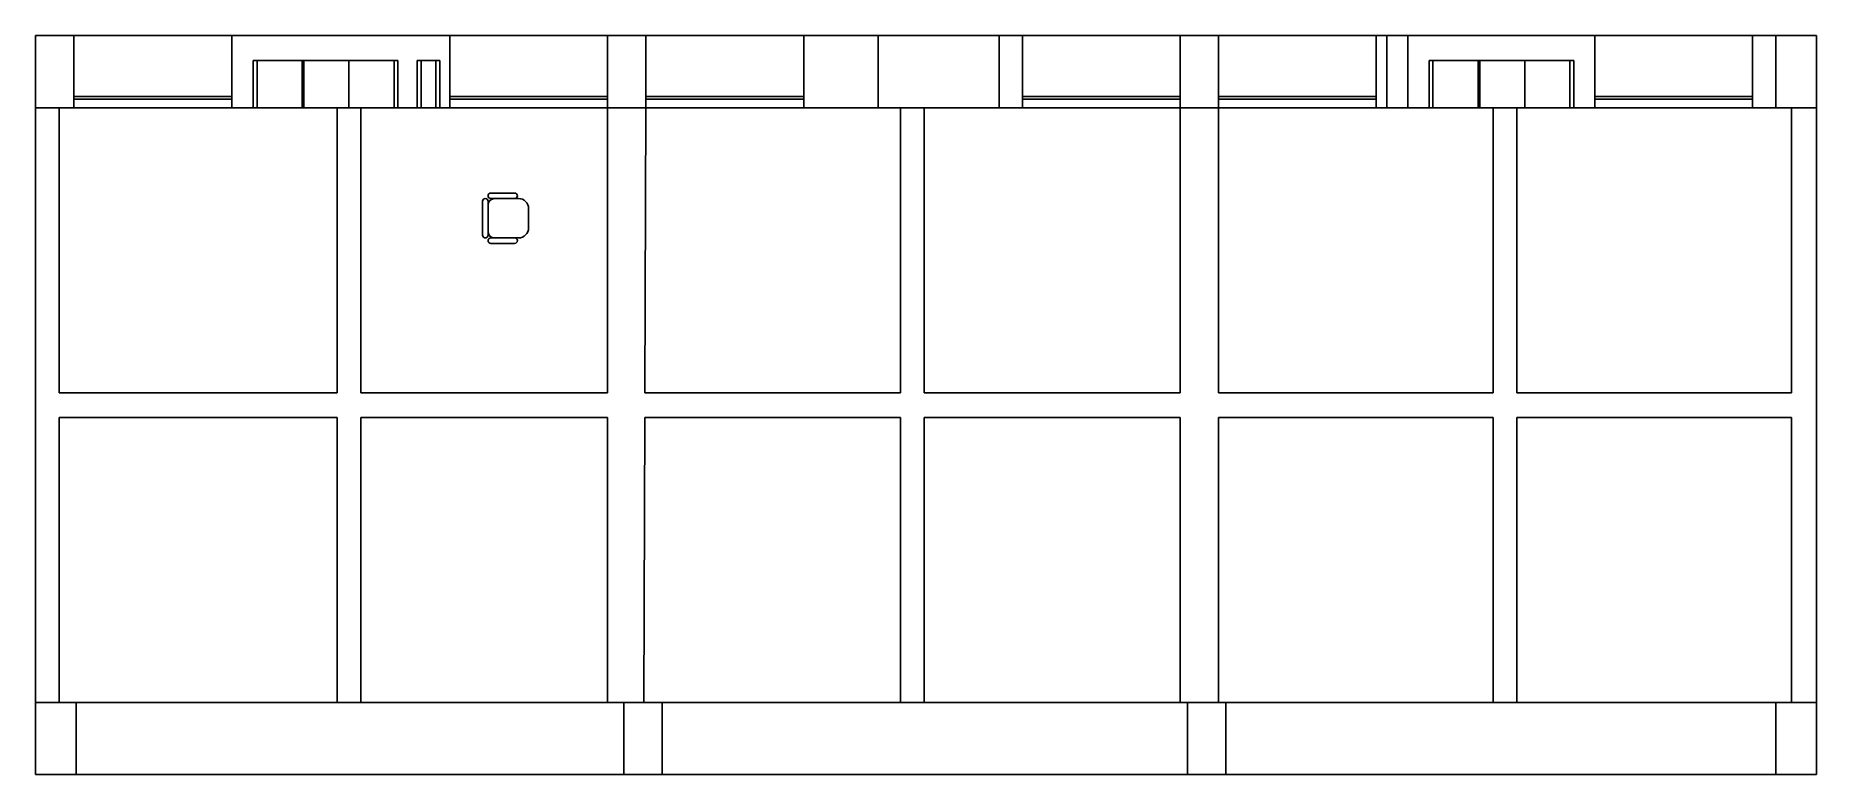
# Model space of a CAD drawing. Header units: inches. Extents: x 5367 to 11226, y 4634 to 9922.
# Drawn here: x 5367 to 6157, y 4634 to 4962 of the extents above; entities outside this region: 2.
import ezdxf

# ---------------------------------------------------------------- set-up
doc = ezdxf.new("R2010")
doc.units = ezdxf.units.IN
for name, color, linetype in [('beam', 230, 'Continuous'), ('concrete pillar', 50, 'Continuous'), ('furniture', 120, 'Continuous'), ('new block', 10, 'Continuous')]:
    doc.layers.add(name, color=color, linetype=linetype)

msp = doc.modelspace()

# ---------------------------------------------------------------- linework, layer by layer
at = {"layer": 'beam'}
for p, q in [((5501.16, 4930.42), (5501.16, 4803.82)), ((5511.66, 4930.42), (5511.66, 4803.82)), ((5511.66, 4930.42), (5511.66, 4907.38)), ((5621.16, 4930.42), (5621.16, 4803.82)), ((5638.16, 4930.42), (5637.68, 4803.82)), ((5751.16, 4930.42), (5751.16, 4803.82)), ((5761.66, 4930.42), (5761.66, 4803.82)), ((5875.16, 4930.42), (5875.16, 4803.82)), ((5892.16, 4930.42), (5892.16, 4803.82)), ((6014.03, 4930.42), (6014.03, 4803.82)), ((6024.53, 4930.42), (6024.53, 4803.82)), ((5501.16, 4803.82), (5377.91, 4803.82)), ((5501.16, 4803.82), (5494.41, 4803.82)), ((5501.16, 4803.82), (5495.39, 4803.82)), ((5621.16, 4803.82), (5511.66, 4803.82)), ((5621.16, 4803.82), (5511.66, 4803.82)), ((5621.16, 4803.82), (5511.66, 4803.82)), ((5751.16, 4803.82), (5637.68, 4803.82)), ((5751.16, 4803.82), (5637.68, 4803.82)), ((5751.16, 4803.82), (5637.68, 4803.82)), ((5751.16, 4803.82), (5637.68, 4803.82)), ((5875.16, 4803.82), (5761.66, 4803.82)), ((5875.16, 4803.82), (5761.66, 4803.82)), ((5875.16, 4803.82), (5761.66, 4803.82)), ((5875.16, 4803.82), (5761.66, 4803.82)), ((6014.03, 4803.82), (5892.16, 4803.82)), ((6014.03, 4803.82), (5892.16, 4803.82)), ((6014.03, 4803.82), (5892.16, 4803.82)), ((6014.03, 4803.82), (5892.16, 4803.82)), ((6146.41, 4803.82), (6024.53, 4803.82)), ((6146.41, 4803.82), (6024.53, 4803.82)), ((6146.41, 4803.82), (6024.53, 4803.82)), ((6146.41, 4803.82), (6024.53, 4803.82)), ((5501.16, 4792.82), (5377.91, 4792.82)), ((5501.16, 4792.82), (5501.16, 4666.42)), ((5511.66, 4792.82), (5511.66, 4666.42)), ((5621.16, 4792.82), (5511.66, 4792.82)), ((5621.16, 4792.82), (5621.16, 4666.42)), ((5637.63, 4792.82), (5637.16, 4666.42)), ((5751.16, 4792.82), (5637.63, 4792.82)), ((5751.16, 4792.82), (5751.16, 4666.42)), ((5761.66, 4792.82), (5761.66, 4666.42)), ((5875.16, 4792.82), (5761.66, 4792.82)), ((5875.16, 4792.82), (5875.16, 4666.42)), ((5892.16, 4792.82), (5892.16, 4666.42)), ((6014.03, 4792.82), (5892.16, 4792.82)), ((6014.03, 4792.82), (6014.03, 4666.42)), ((6146.41, 4792.82), (6024.53, 4792.82)), ((6024.53, 4792.82), (6024.53, 4666.42))]:
    msp.add_line(p, q, dxfattribs=at)
at = {"layer": 'concrete pillar'}
for p, q in [((5384.41, 4962.42), (5367.41, 4962.42)), ((5367.41, 4962.42), (5367.41, 4930.42)), ((5385.41, 4962.42), (5367.41, 4962.42)), ((5367.41, 4962.42), (5367.41, 4930.42)), ((5384.41, 4930.42), (5384.41, 4962.42)), ((5385.41, 4962.42), (6139.41, 4962.42)), ((5454.41, 4930.42), (5454.41, 4962.42)), ((5551.16, 4930.42), (5551.16, 4962.42)), ((5621.16, 4962.42), (5621.16, 4930.42)), ((5621.16, 4930.42), (5621.16, 4962.42)), ((5646.41, 4962.42), (5628.41, 4962.42)), ((5628.41, 4962.42), (5645.41, 4962.42)), ((5628.41, 4962.42), (5645.41, 4962.42)), ((5638.16, 4930.42), (5638.16, 4962.42)), ((5708.16, 4930.42), (5708.16, 4962.42)), ((5741.16, 4930.42), (5741.16, 4962.42)), ((5794.91, 4930.42), (5794.91, 4962.42)), ((5805.16, 4930.42), (5805.16, 4962.42)), ((5875.16, 4962.42), (5875.16, 4930.42)), ((5875.16, 4930.42), (5875.16, 4962.42)), ((5896.41, 4962.42), (5878.41, 4962.42)), ((5892.16, 4930.42), (5892.16, 4962.42)), ((5962.16, 4930.42), (5962.16, 4962.42)), ((5966.91, 4930.42), (5966.91, 4962.42)), ((5976.16, 4930.42), (5976.16, 4962.42)), ((6059.06, 4930.42), (6059.06, 4962.42)), ((6129.06, 4930.42), (6129.06, 4962.42)), ((6157.41, 4962.42), (6139.41, 4962.42)), ((6139.41, 4962.42), (6139.41, 4930.42)), ((6157.41, 4930.42), (6157.41, 4962.42)), ((10037.16, 4930.42), (10037.16, 4962.42)), ((5463.91, 4930.42), (5463.91, 4951.42)), ((5463.91, 4951.42), (5528.16, 4951.42)), ((5465.66, 4930.42), (5465.66, 4951.42)), ((5485.66, 4930.42), (5485.66, 4951.42)), ((5486.41, 4930.42), (5486.41, 4951.42)), ((5506.41, 4930.42), (5506.41, 4951.42)), ((5526.41, 4930.42), (5526.41, 4951.42)), ((5528.16, 4930.42), (5528.16, 4951.42)), ((5536.66, 4930.42), (5536.66, 4951.42)), ((5536.66, 4951.42), (5546.66, 4951.42)), ((5538.41, 4930.42), (5538.41, 4951.42)), ((5544.91, 4930.42), (5544.91, 4951.42)), ((5546.66, 4930.42), (5546.66, 4951.42)), ((5985.56, 4930.42), (5985.56, 4951.42)), ((5985.56, 4951.42), (6049.81, 4951.42)), ((5987.31, 4930.42), (5987.31, 4951.42)), ((6007.31, 4930.42), (6007.31, 4951.42)), ((6008.06, 4930.42), (6008.06, 4951.42)), ((6028.06, 4930.42), (6028.06, 4951.42)), ((6048.06, 4930.42), (6048.06, 4951.42)), ((6049.81, 4930.42), (6049.81, 4951.42)), ((5367.41, 4930.42), (5384.41, 4930.42)), ((5367.41, 4930.42), (5384.41, 4930.42)), ((5384.41, 4935.42), (5454.41, 4935.42)), ((5384.41, 4934.17), (5454.41, 4934.17)), ((5551.16, 4935.42), (5621.16, 4935.42)), ((5551.16, 4934.17), (5621.16, 4934.17)), ((5621.16, 4930.42), (5638.16, 4930.42)), ((5638.16, 4935.42), (5708.16, 4935.42)), ((5638.16, 4934.17), (5708.16, 4934.17)), ((5805.16, 4935.42), (5875.16, 4935.42)), ((5805.16, 4934.17), (5875.16, 4934.17)), ((5875.16, 4930.42), (5892.16, 4930.42)), ((5892.16, 4935.42), (5962.16, 4935.42)), ((5892.16, 4934.17), (5962.16, 4934.17)), ((6059.06, 4935.42), (6129.06, 4935.42)), ((6059.06, 4934.17), (6129.06, 4934.17)), ((6139.41, 4930.42), (6157.41, 4930.42)), ((5385.41, 4666.42), (5367.41, 4666.42)), ((5367.41, 4666.42), (5367.41, 4634.42)), ((5385.41, 4634.42), (5385.41, 4666.42)), ((5645.41, 4666.42), (5628.41, 4666.42)), ((5628.41, 4666.42), (5628.41, 4634.42)), ((5645.41, 4634.42), (5645.41, 4666.42)), ((5878.41, 4666.42), (5895.41, 4666.42)), ((5878.41, 4634.42), (5878.41, 4666.42)), ((5895.41, 4666.42), (5895.41, 4634.42)), ((6157.41, 4666.42), (6139.41, 4666.42)), ((6139.41, 4666.42), (6139.41, 4634.42)), ((6157.41, 4634.42), (6157.41, 4666.42)), ((5367.41, 4634.42), (5385.41, 4634.42)), ((5385.41, 4634.42), (6139.41, 4634.42)), ((5628.41, 4634.42), (5645.41, 4634.42)), ((5896.41, 4634.42), (5878.41, 4634.42)), ((6139.41, 4634.42), (6157.41, 4634.42))]:
    msp.add_line(p, q, dxfattribs=at)
msp.add_lwpolyline([(11213.5, 9890.35), (11226.5, 9890.35), (11226.5, 9922.35), (11213.5, 9922.35)], close=True, dxfattribs=at)
at = {"layer": 'furniture'}
for points in [[(5579.91, 4892.49), (5569.31, 4892.49)], [(5565.71, 4888.89), (5565.71, 4873.79)], [(5568.11, 4873.79), (5568.11, 4888.89)], [(5568.11, 4888.89), (5568.11, 4873.79)], [(5581.61, 4890.09), (5569.31, 4890.09)], [(5569.31, 4890.09), (5581.11, 4890.09)], [(5586.11, 4877.09), (5586.11, 4885.59)], [(5569.31, 4872.59), (5581.11, 4872.59)], [(5569.31, 4872.59), (5581.61, 4872.59)], [(5579.91, 4870.19), (5569.31, 4870.19)]]:
    msp.add_lwpolyline(points, dxfattribs=at)
for centre, radius, start, end in [((5569.31, 4891.29), 1.2, 90, 270), ((5579.91, 4891.29), 1.2, 270, 90), ((5566.91, 4888.89), 1.2, 0, 180), ((5571.01, 4887.2), 2.89, 90, 180), ((5581.61, 4885.59), 4.5, 0, 90), ((5571.01, 4875.48), 2.89, 180, 270), ((5581.61, 4877.09), 4.5, 270, 0), ((5566.91, 4873.79), 1.2, 180, 0), ((5569.31, 4871.39), 1.2, 90, 270), ((5579.91, 4871.39), 1.2, 270, 90)]:
    msp.add_arc(centre, radius, start, end, dxfattribs=at)
at = {"layer": 'new block'}
for p, q in [((6157.41, 4930.42), (5367.41, 4930.42)), ((5367.41, 4930.42), (5367.41, 4666.42)), ((5377.91, 4930.42), (5377.91, 4803.82)), ((6146.41, 4803.82), (6146.41, 4930.42)), ((6157.41, 4666.42), (6157.41, 4930.42)), ((5377.91, 4792.82), (5377.91, 4666.42)), ((6146.41, 4666.42), (6146.41, 4792.82)), ((5367.41, 4666.42), (6146.41, 4666.42))]:
    msp.add_line(p, q, dxfattribs=at)

doc.saveas('drawing.dxf')
